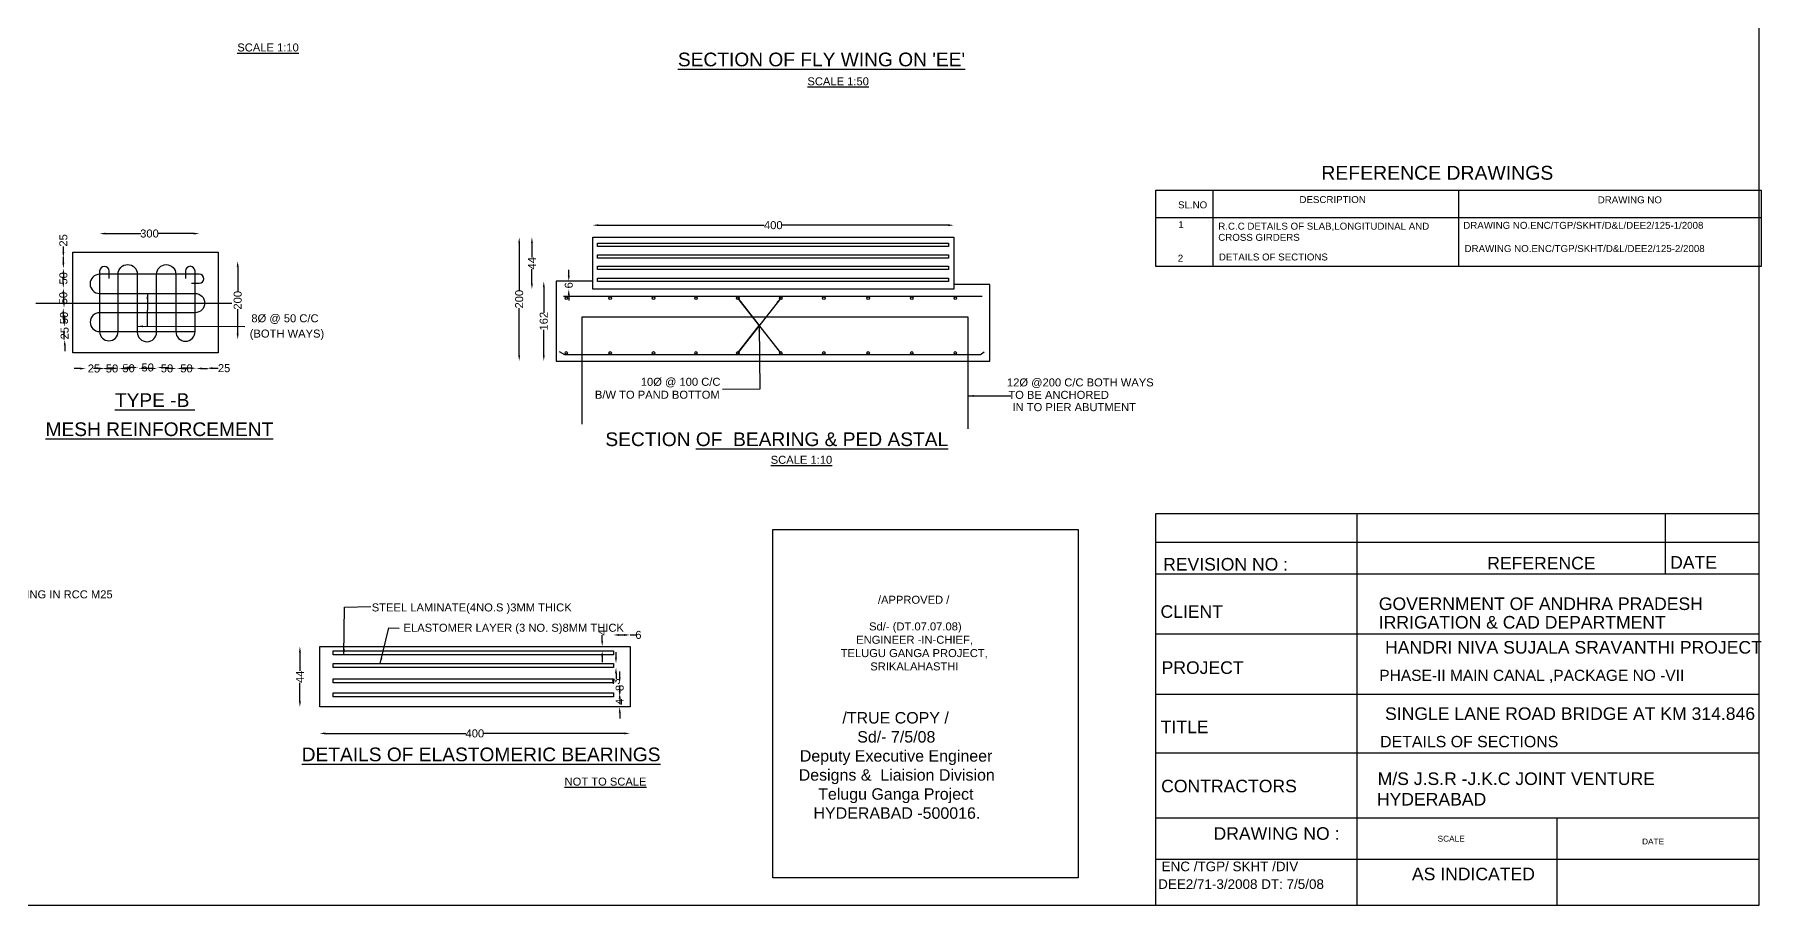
# Model space of a CAD drawing. Header units: millimetres. Extents: x -53247737 to -53220904, y 22139630 to 22157452.
# Drawn here: x -53236037 to -53220927, y 22139630 to 22147250 of the extents above; entities that cross this region are included whole.
import ezdxf

# ---------------------------------------------------------------- set-up
doc = ezdxf.new("R2010")
doc.units = ezdxf.units.MM
doc.header["$MEASUREMENT"] = 0
doc.layers.add('DIMENSION', color=7, linetype='Continuous')
doc.styles.get("Standard").update_dxf_attribs({"font": 'arial.ttf', "height": 70})
doc.dimstyles.get("Standard").update_dxf_attribs({"dimtxt": 50, "dimasz": 50, "dimexe": 0.18, "dimexo": 0.0625, "dimgap": 0.09, "dimtad": 0, "dimdec": 0, "dimzin": 0, "dimdsep": 46, "dimtxsty": 'Standard', "dimcen": 0.09, "dimse1": 1, "dimse2": 1, "dimadec": 0, "dimazin": 0, "dimtfac": 1, "dimtdec": 0, "dimtofl": 0, "dimtmove": 0, "dimatfit": 3, "dimfxl": 1, "dimtolj": 1, "dimtzin": 0, "dimarcsym": 0})

# ---------------------------------------------------------------- blocks, each defined once
blk = doc.blocks.new('*D142')
at = {"layer": 'Defpoints', "color": 0, "transparency": 16777216}
for p in [(-53234595, 22145509), (-53235467, 22145153), (-53234595, 22145153)]:
    blk.add_point(p, dxfattribs=at)
at = {"layer": 'DIMENSION', "color": 0, "lineweight": -2, "transparency": 16777216}
for p, q in [((-53235417, 22145509), (-53235108, 22145509)), ((-53234645, 22145509), (-53234954, 22145509))]:
    blk.add_line(p, q, dxfattribs=at)
at = {"layer": 'DIMENSION', "color": 0, "transparency": 16777216}
for points in [[(-53235417, 22145517), (-53235417, 22145500), (-53235467, 22145509)], [(-53234645, 22145517), (-53234645, 22145500), (-53234595, 22145509)]]:
    blk.add_solid(points, dxfattribs=at)
at = {"layer": 'DIMENSION', "color": 0, "transparency": 16777216, "insert": (-53235031, 22145509), "char_height": 70, "attachment_point": 5}
blk.add_mtext('\\A1;300', dxfattribs=at)
blk = doc.blocks.new('*D143')
at = {"layer": 'Defpoints', "color": 0, "transparency": 16777216}
for p in [(-53234254, 22145268), (-53234259, 22144583), (-53234248, 22144583)]:
    blk.add_point(p, dxfattribs=at)
at = {"layer": 'DIMENSION', "color": 0, "lineweight": -2, "transparency": 16777216}
for p, q in [((-53234259, 22145218), (-53234259, 22145003)), ((-53234259, 22144633), (-53234259, 22144847))]:
    blk.add_line(p, q, dxfattribs=at)
at = {"layer": 'DIMENSION', "color": 0, "transparency": 16777216}
for points in [[(-53234268, 22145218), (-53234251, 22145218), (-53234259, 22145268)], [(-53234268, 22144633), (-53234251, 22144633), (-53234259, 22144583)]]:
    blk.add_solid(points, dxfattribs=at)
at = {"layer": 'DIMENSION', "color": 0, "transparency": 16777216, "insert": (-53234259, 22144925), "char_height": 70, "attachment_point": 5, "rotation": 90}
blk.add_mtext('\\A1;200', dxfattribs=at)
blk = doc.blocks.new('*D144')
at = {"layer": 'Defpoints', "color": 0, "transparency": 16777216}
for p in [(-53234622, 22144329), (-53234529, 22144331), (-53234529, 22144328)]:
    blk.add_point(p, dxfattribs=at)
at = {"layer": 'DIMENSION', "color": 0, "lineweight": -2, "transparency": 16777216}
for p, q in [((-53234672, 22144331), (-53234722, 22144331)), ((-53234479, 22144331), (-53234429, 22144331))]:
    blk.add_line(p, q, dxfattribs=at)
at = {"layer": 'DIMENSION', "color": 0, "transparency": 16777216}
for points in [[(-53234672, 22144339), (-53234672, 22144322), (-53234622, 22144331)], [(-53234479, 22144339), (-53234479, 22144322), (-53234529, 22144331)]]:
    blk.add_solid(points, dxfattribs=at)
at = {"layer": 'DIMENSION', "color": 0, "transparency": 16777216, "insert": (-53234378, 22144331), "char_height": 70, "attachment_point": 5}
blk.add_mtext('\\A1;25', dxfattribs=at)
blk = doc.blocks.new('*D145')
at = {"layer": 'Defpoints', "color": 0, "transparency": 16777216}
for p in [(-53234793, 22144329), (-53234793, 22144328), (-53234622, 22144331)]:
    blk.add_point(p, dxfattribs=at)
at = {"layer": 'DIMENSION', "color": 0, "lineweight": -2, "transparency": 16777216}
for p, q in [((-53234843, 22144329), (-53234893, 22144329)), ((-53234572, 22144329), (-53234522, 22144329))]:
    blk.add_line(p, q, dxfattribs=at)
at = {"layer": 'DIMENSION', "color": 0, "transparency": 16777216}
for points in [[(-53234843, 22144337), (-53234843, 22144320), (-53234793, 22144329)], [(-53234572, 22144337), (-53234572, 22144320), (-53234622, 22144329)]]:
    blk.add_solid(points, dxfattribs=at)
at = {"layer": 'DIMENSION', "color": 0, "transparency": 16777216, "insert": (-53234707, 22144329), "char_height": 70, "attachment_point": 5}
blk.add_mtext('\\A1;50', dxfattribs=at)
blk = doc.blocks.new('*D146')
at = {"layer": 'Defpoints', "color": 0, "transparency": 16777216}
for p in [(-53234963, 22144329), (-53234963, 22144328), (-53234793, 22144328)]:
    blk.add_point(p, dxfattribs=at)
at = {"layer": 'DIMENSION', "color": 0, "lineweight": -2, "transparency": 16777216}
for p, q in [((-53235013, 22144329), (-53235063, 22144329)), ((-53234743, 22144329), (-53234693, 22144329))]:
    blk.add_line(p, q, dxfattribs=at)
at = {"layer": 'DIMENSION', "color": 0, "transparency": 16777216}
for points in [[(-53235013, 22144337), (-53235013, 22144320), (-53234963, 22144329)], [(-53234743, 22144337), (-53234743, 22144320), (-53234793, 22144329)]]:
    blk.add_solid(points, dxfattribs=at)
at = {"layer": 'DIMENSION', "color": 0, "transparency": 16777216, "insert": (-53234878, 22144329), "char_height": 70, "attachment_point": 5}
blk.add_mtext('\\A1;50', dxfattribs=at)
blk = doc.blocks.new('*D147')
at = {"layer": 'Defpoints', "color": 0, "transparency": 16777216}
for p in [(-53235130, 22144337), (-53235130, 22144328), (-53234963, 22144328)]:
    blk.add_point(p, dxfattribs=at)
at = {"layer": 'DIMENSION', "color": 0, "lineweight": -2, "transparency": 16777216}
for p, q in [((-53235180, 22144337), (-53235230, 22144337)), ((-53234913, 22144337), (-53234863, 22144337))]:
    blk.add_line(p, q, dxfattribs=at)
at = {"layer": 'DIMENSION', "color": 0, "transparency": 16777216}
for points in [[(-53235180, 22144345), (-53235180, 22144329), (-53235130, 22144337)], [(-53234913, 22144345), (-53234913, 22144329), (-53234963, 22144337)]]:
    blk.add_solid(points, dxfattribs=at)
at = {"layer": 'DIMENSION', "color": 0, "transparency": 16777216, "insert": (-53235047, 22144337), "char_height": 70, "attachment_point": 5}
blk.add_mtext('\\A1;50', dxfattribs=at)
blk = doc.blocks.new('*D148')
at = {"layer": 'Defpoints', "color": 0, "transparency": 16777216}
for p in [(-53235298, 22144337), (-53235130, 22144337), (-53235298, 22144330)]:
    blk.add_point(p, dxfattribs=at)
at = {"layer": 'DIMENSION', "color": 0, "lineweight": -2, "transparency": 16777216}
for p, q in [((-53235348, 22144330), (-53235398, 22144330)), ((-53235080, 22144330), (-53235030, 22144330))]:
    blk.add_line(p, q, dxfattribs=at)
at = {"layer": 'DIMENSION', "color": 0, "transparency": 16777216}
for points in [[(-53235348, 22144338), (-53235348, 22144322), (-53235298, 22144330)], [(-53235080, 22144338), (-53235080, 22144322), (-53235130, 22144330)]]:
    blk.add_solid(points, dxfattribs=at)
at = {"layer": 'DIMENSION', "color": 0, "transparency": 16777216, "insert": (-53235214, 22144330), "char_height": 70, "attachment_point": 5}
blk.add_mtext('\\A1;50', dxfattribs=at)
blk = doc.blocks.new('*D149')
at = {"layer": 'Defpoints', "color": 0, "transparency": 16777216}
for p in [(-53235420, 22144330), (-53235420, 22144328), (-53235298, 22144330)]:
    blk.add_point(p, dxfattribs=at)
at = {"layer": 'DIMENSION', "color": 0, "lineweight": -2, "transparency": 16777216}
for p, q in [((-53235470, 22144328), (-53235520, 22144328)), ((-53235248, 22144328), (-53235198, 22144328))]:
    blk.add_line(p, q, dxfattribs=at)
at = {"layer": 'DIMENSION', "color": 0, "transparency": 16777216}
for points in [[(-53235470, 22144336), (-53235470, 22144319), (-53235420, 22144328)], [(-53235248, 22144336), (-53235248, 22144319), (-53235298, 22144328)]]:
    blk.add_solid(points, dxfattribs=at)
at = {"layer": 'DIMENSION', "color": 0, "transparency": 16777216, "insert": (-53235359, 22144328), "char_height": 70, "attachment_point": 5}
blk.add_mtext('\\A1;50', dxfattribs=at)
blk = doc.blocks.new('*D150')
at = {"layer": 'Defpoints', "color": 0, "transparency": 16777216}
for p in [(-53235589, 22144328), (-53235589, 22144328), (-53235445, 22144328)]:
    blk.add_point(p, dxfattribs=at)
at = {"layer": 'DIMENSION', "color": 0, "lineweight": -2, "transparency": 16777216}
for p, q in [((-53235639, 22144328), (-53235689, 22144328)), ((-53235395, 22144328), (-53235345, 22144328))]:
    blk.add_line(p, q, dxfattribs=at)
at = {"layer": 'DIMENSION', "color": 0, "transparency": 16777216}
for points in [[(-53235639, 22144336), (-53235639, 22144319), (-53235589, 22144328)], [(-53235395, 22144336), (-53235395, 22144319), (-53235445, 22144328)]]:
    blk.add_solid(points, dxfattribs=at)
at = {"layer": 'DIMENSION', "color": 0, "transparency": 16777216, "insert": (-53235517, 22144328), "char_height": 70, "attachment_point": 5}
blk.add_mtext('\\A1;25', dxfattribs=at)
blk = doc.blocks.new('*D151')
at = {"layer": 'Defpoints', "color": 0, "transparency": 16777216}
for p in [(-53235778, 22144693), (-53235773, 22144580), (-53235771, 22144580)]:
    blk.add_point(p, dxfattribs=at)
at = {"layer": 'DIMENSION', "color": 0, "lineweight": -2, "transparency": 16777216}
for p, q in [((-53235773, 22144743), (-53235773, 22144793)), ((-53235773, 22144530), (-53235773, 22144480))]:
    blk.add_line(p, q, dxfattribs=at)
at = {"layer": 'DIMENSION', "color": 0, "transparency": 16777216}
for points in [[(-53235781, 22144743), (-53235764, 22144743), (-53235773, 22144693)], [(-53235781, 22144530), (-53235764, 22144530), (-53235773, 22144580)]]:
    blk.add_solid(points, dxfattribs=at)
at = {"layer": 'DIMENSION', "color": 0, "transparency": 16777216, "insert": (-53235773, 22144637), "char_height": 70, "attachment_point": 5, "rotation": 90}
blk.add_mtext('\\A1;25', dxfattribs=at)
blk = doc.blocks.new('*D152')
at = {"layer": 'Defpoints', "color": 0, "transparency": 16777216}
for p in [(-53235779, 22144857), (-53235774, 22144857), (-53235771, 22144683)]:
    blk.add_point(p, dxfattribs=at)
at = {"layer": 'DIMENSION', "color": 0, "lineweight": -2, "transparency": 16777216}
for p, q in [((-53235779, 22144907), (-53235779, 22144957)), ((-53235779, 22144633), (-53235779, 22144583))]:
    blk.add_line(p, q, dxfattribs=at)
at = {"layer": 'DIMENSION', "color": 0, "transparency": 16777216}
for points in [[(-53235787, 22144907), (-53235771, 22144907), (-53235779, 22144857)], [(-53235787, 22144633), (-53235771, 22144633), (-53235779, 22144683)]]:
    blk.add_solid(points, dxfattribs=at)
at = {"layer": 'DIMENSION', "color": 0, "transparency": 16777216, "insert": (-53235779, 22144770), "char_height": 70, "attachment_point": 5, "rotation": 90}
blk.add_mtext('\\A1;50', dxfattribs=at)
blk = doc.blocks.new('*D153')
at = {"layer": 'Defpoints', "color": 0, "transparency": 16777216}
for p in [(-53235785, 22145031), (-53235778, 22145031), (-53235779, 22144857)]:
    blk.add_point(p, dxfattribs=at)
at = {"layer": 'DIMENSION', "color": 0, "lineweight": -2, "transparency": 16777216}
for p, q in [((-53235785, 22145081), (-53235785, 22145131)), ((-53235785, 22144807), (-53235785, 22144757))]:
    blk.add_line(p, q, dxfattribs=at)
at = {"layer": 'DIMENSION', "color": 0, "transparency": 16777216}
for points in [[(-53235794, 22145081), (-53235777, 22145081), (-53235785, 22145031)], [(-53235794, 22144807), (-53235777, 22144807), (-53235785, 22144857)]]:
    blk.add_solid(points, dxfattribs=at)
at = {"layer": 'DIMENSION', "color": 0, "transparency": 16777216, "insert": (-53235785, 22144944), "char_height": 70, "attachment_point": 5, "rotation": 90}
blk.add_mtext('\\A1;50', dxfattribs=at)
blk = doc.blocks.new('*D154')
at = {"layer": 'Defpoints', "color": 0, "transparency": 16777216}
for p in [(-53235784, 22145204), (-53235783, 22145204), (-53235785, 22145031)]:
    blk.add_point(p, dxfattribs=at)
at = {"layer": 'DIMENSION', "color": 0, "lineweight": -2, "transparency": 16777216}
for p, q in [((-53235784, 22145254), (-53235784, 22145304)), ((-53235784, 22144981), (-53235784, 22144931))]:
    blk.add_line(p, q, dxfattribs=at)
at = {"layer": 'DIMENSION', "color": 0, "transparency": 16777216}
for points in [[(-53235793, 22145254), (-53235776, 22145254), (-53235784, 22145204)], [(-53235793, 22144981), (-53235776, 22144981), (-53235784, 22145031)]]:
    blk.add_solid(points, dxfattribs=at)
at = {"layer": 'DIMENSION', "color": 0, "transparency": 16777216, "insert": (-53235784, 22145117), "char_height": 70, "attachment_point": 5, "rotation": 90}
blk.add_mtext('\\A1;50', dxfattribs=at)
blk = doc.blocks.new('*D155')
at = {"layer": 'Defpoints', "color": 0, "transparency": 16777216}
for p in [(-53235784, 22145297), (-53235784, 22145297), (-53235784, 22145204)]:
    blk.add_point(p, dxfattribs=at)
at = {"layer": 'DIMENSION', "color": 0, "lineweight": -2, "transparency": 16777216}
for p, q in [((-53235784, 22145347), (-53235784, 22145397)), ((-53235784, 22145154), (-53235784, 22145104))]:
    blk.add_line(p, q, dxfattribs=at)
at = {"layer": 'DIMENSION', "color": 0, "transparency": 16777216}
for points in [[(-53235793, 22145347), (-53235776, 22145347), (-53235784, 22145297)], [(-53235793, 22145154), (-53235776, 22145154), (-53235784, 22145204)]]:
    blk.add_solid(points, dxfattribs=at)
at = {"layer": 'DIMENSION', "color": 0, "transparency": 16777216, "insert": (-53235784, 22145449), "char_height": 70, "attachment_point": 5, "rotation": 90}
blk.add_mtext('\\A1;25', dxfattribs=at)
blk = doc.blocks.new('*D156')
at = {"layer": 'Defpoints', "color": 0, "transparency": 16777216}
for p in [(-53231362, 22145091), (-53231153, 22145091), (-53231153, 22145022)]:
    blk.add_point(p, dxfattribs=at)
at = {"layer": 'DIMENSION', "color": 0, "lineweight": -2, "transparency": 16777216}
for p, q in [((-53231362, 22145141), (-53231362, 22145191)), ((-53231362, 22144972), (-53231362, 22144922))]:
    blk.add_line(p, q, dxfattribs=at)
at = {"layer": 'DIMENSION', "color": 0, "transparency": 16777216}
for points in [[(-53231371, 22145141), (-53231354, 22145141), (-53231362, 22145091)], [(-53231371, 22144972), (-53231354, 22144972), (-53231362, 22145022)]]:
    blk.add_solid(points, dxfattribs=at)
at = {"layer": 'DIMENSION', "color": 0, "transparency": 16777216, "insert": (-53231362, 22145056), "char_height": 70, "attachment_point": 5, "rotation": 90}
blk.add_mtext('\\A1;6', dxfattribs=at)
blk = doc.blocks.new('*D157')
at = {"layer": 'Defpoints', "color": 0, "transparency": 16777216}
for p in [(-53231472, 22145091), (-53231581, 22144393), (-53231472, 22144393)]:
    blk.add_point(p, dxfattribs=at)
at = {"layer": 'DIMENSION', "color": 0, "lineweight": -2, "transparency": 16777216}
for p, q in [((-53231581, 22145041), (-53231581, 22144816)), ((-53231581, 22144443), (-53231581, 22144668))]:
    blk.add_line(p, q, dxfattribs=at)
at = {"layer": 'DIMENSION', "color": 0, "transparency": 16777216}
for points in [[(-53231589, 22145041), (-53231573, 22145041), (-53231581, 22145091)], [(-53231589, 22144443), (-53231573, 22144443), (-53231581, 22144393)]]:
    blk.add_solid(points, dxfattribs=at)
at = {"layer": 'DIMENSION', "color": 0, "transparency": 16777216, "insert": (-53231581, 22144742), "char_height": 70, "attachment_point": 5, "rotation": 90}
blk.add_mtext('\\A1;162', dxfattribs=at)
blk = doc.blocks.new('*D158')
at = {"layer": 'Defpoints', "color": 0, "transparency": 16777216}
for p in [(-53231685, 22145476), (-53231153, 22145476), (-53231153, 22145022)]:
    blk.add_point(p, dxfattribs=at)
at = {"layer": 'DIMENSION', "color": 0, "lineweight": -2, "transparency": 16777216}
for p, q in [((-53231685, 22145426), (-53231685, 22145300)), ((-53231685, 22145072), (-53231685, 22145197))]:
    blk.add_line(p, q, dxfattribs=at)
at = {"layer": 'DIMENSION', "color": 0, "transparency": 16777216}
for points in [[(-53231693, 22145426), (-53231676, 22145426), (-53231685, 22145476)], [(-53231693, 22145072), (-53231676, 22145072), (-53231685, 22145022)]]:
    blk.add_solid(points, dxfattribs=at)
at = {"layer": 'DIMENSION', "color": 0, "transparency": 16777216, "insert": (-53231685, 22145249), "char_height": 70, "attachment_point": 5, "rotation": 90}
blk.add_mtext('\\A1;44', dxfattribs=at)
blk = doc.blocks.new('*D159')
at = {"layer": 'Defpoints', "color": 0, "transparency": 16777216}
for p in [(-53231153, 22145476), (-53231796, 22144393), (-53231153, 22144393)]:
    blk.add_point(p, dxfattribs=at)
at = {"layer": 'DIMENSION', "color": 0, "lineweight": -2, "transparency": 16777216}
for p, q in [((-53231796, 22145426), (-53231796, 22145012)), ((-53231796, 22144443), (-53231796, 22144857))]:
    blk.add_line(p, q, dxfattribs=at)
at = {"layer": 'DIMENSION', "color": 0, "transparency": 16777216}
for points in [[(-53231804, 22145426), (-53231788, 22145426), (-53231796, 22145476)], [(-53231804, 22144443), (-53231788, 22144443), (-53231796, 22144393)]]:
    blk.add_solid(points, dxfattribs=at)
at = {"layer": 'DIMENSION', "color": 0, "transparency": 16777216, "insert": (-53231796, 22144935), "char_height": 70, "attachment_point": 5, "rotation": 90}
blk.add_mtext('\\A1;200', dxfattribs=at)
blk = doc.blocks.new('*D160')
at = {"layer": 'Defpoints', "color": 0, "transparency": 16777216}
for p in [(-53227994, 22145582), (-53231153, 22145476), (-53227994, 22145476)]:
    blk.add_point(p, dxfattribs=at)
at = {"layer": 'DIMENSION', "color": 0, "lineweight": -2, "transparency": 16777216}
for p, q in [((-53231103, 22145582), (-53229652, 22145582)), ((-53228044, 22145582), (-53229495, 22145582))]:
    blk.add_line(p, q, dxfattribs=at)
at = {"layer": 'DIMENSION', "color": 0, "transparency": 16777216}
for points in [[(-53231103, 22145591), (-53231103, 22145574), (-53231153, 22145582)], [(-53228044, 22145591), (-53228044, 22145574), (-53227994, 22145582)]]:
    blk.add_solid(points, dxfattribs=at)
at = {"layer": 'DIMENSION', "color": 0, "transparency": 16777216, "insert": (-53229573, 22145582), "char_height": 70, "attachment_point": 5}
blk.add_mtext('\\A1;400', dxfattribs=at)
blk = doc.blocks.new('*D161')
at = {"layer": 'Defpoints', "color": 0, "transparency": 16777216}
for p in [(-53233542, 22141895), (-53233715, 22141367), (-53233542, 22141367)]:
    blk.add_point(p, dxfattribs=at)
at = {"layer": 'DIMENSION', "color": 0, "lineweight": -2, "transparency": 16777216}
for p, q in [((-53233715, 22141845), (-53233715, 22141682)), ((-53233715, 22141417), (-53233715, 22141579))]:
    blk.add_line(p, q, dxfattribs=at)
at = {"layer": 'DIMENSION', "color": 0, "transparency": 16777216}
for points in [[(-53233723, 22141845), (-53233706, 22141845), (-53233715, 22141895)], [(-53233723, 22141417), (-53233706, 22141417), (-53233715, 22141367)]]:
    blk.add_solid(points, dxfattribs=at)
at = {"layer": 'DIMENSION', "color": 0, "transparency": 16777216, "insert": (-53233715, 22141631), "char_height": 70, "attachment_point": 5, "rotation": 90}
blk.add_mtext('\\A1;44', dxfattribs=at)
blk = doc.blocks.new('*D162')
at = {"layer": 'Defpoints', "color": 0, "transparency": 16777216}
for p in [(-53230826, 22141997), (-53230972, 22141858), (-53230826, 22141858)]:
    blk.add_point(p, dxfattribs=at)
at = {"layer": 'DIMENSION', "color": 0, "lineweight": -2, "transparency": 16777216}
for p, q in [((-53230922, 22141997), (-53230876, 22141997)), ((-53230826, 22141997), (-53230776, 22141997))]:
    blk.add_line(p, q, dxfattribs=at)
at = {"layer": 'DIMENSION', "color": 0, "transparency": 16777216}
for points in [[(-53230922, 22142005), (-53230922, 22141988), (-53230972, 22141997)], [(-53230876, 22142005), (-53230876, 22141988), (-53230826, 22141997)]]:
    blk.add_solid(points, dxfattribs=at)
at = {"layer": 'DIMENSION', "color": 0, "transparency": 16777216, "insert": (-53230753, 22141997), "char_height": 70, "attachment_point": 5}
blk.add_mtext('\\A1;6', dxfattribs=at)
blk = doc.blocks.new('*D163')
at = {"layer": 'Defpoints', "color": 0, "transparency": 16777216}
for p in [(-53231070, 22141895), (-53231070, 22141895), (-53231070, 22141858)]:
    blk.add_point(p, dxfattribs=at)
at = {"layer": 'DIMENSION', "color": 0, "lineweight": -2, "transparency": 16777216}
for p, q in [((-53231070, 22141945), (-53231070, 22141995)), ((-53231070, 22141808), (-53231070, 22141758))]:
    blk.add_line(p, q, dxfattribs=at)
at = {"layer": 'DIMENSION', "color": 0, "transparency": 16777216}
for points in [[(-53231078, 22141945), (-53231062, 22141945), (-53231070, 22141895)], [(-53231078, 22141808), (-53231062, 22141808), (-53231070, 22141858)]]:
    blk.add_solid(points, dxfattribs=at)
at = {"layer": 'DIMENSION', "color": 0, "transparency": 16777216, "insert": (-53231070, 22142019), "char_height": 70, "attachment_point": 5, "rotation": 90}
blk.add_mtext('\\A1;4', dxfattribs=at)
blk = doc.blocks.new('*D164')
at = {"layer": 'Defpoints', "color": 0, "transparency": 16777216}
for p in [(-53230972, 22141747), (-53230972, 22141712), (-53230949, 22141712)]:
    blk.add_point(p, dxfattribs=at)
at = {"layer": 'DIMENSION', "color": 0, "lineweight": -2, "transparency": 16777216}
for p, q in [((-53230949, 22141797), (-53230949, 22141847)), ((-53230949, 22141662), (-53230949, 22141612))]:
    blk.add_line(p, q, dxfattribs=at)
at = {"layer": 'DIMENSION', "color": 0, "transparency": 16777216}
for points in [[(-53230958, 22141797), (-53230941, 22141797), (-53230949, 22141747)], [(-53230958, 22141662), (-53230941, 22141662), (-53230949, 22141712)]]:
    blk.add_solid(points, dxfattribs=at)
at = {"layer": 'DIMENSION', "color": 0, "transparency": 16777216, "insert": (-53230949, 22141589), "char_height": 70, "attachment_point": 5, "rotation": 90}
blk.add_mtext('\\A1;3', dxfattribs=at)
blk = doc.blocks.new('*D165')
at = {"layer": 'Defpoints', "color": 0, "transparency": 16777216}
for p in [(-53230972, 22141577), (-53230972, 22141490), (-53230917, 22141577)]:
    blk.add_point(p, dxfattribs=at)
at = {"layer": 'DIMENSION', "color": 0, "lineweight": -2, "transparency": 16777216}
for p, q in [((-53230917, 22141627), (-53230917, 22141677)), ((-53230917, 22141440), (-53230917, 22141390))]:
    blk.add_line(p, q, dxfattribs=at)
at = {"layer": 'DIMENSION', "color": 0, "transparency": 16777216}
for points in [[(-53230925, 22141627), (-53230908, 22141627), (-53230917, 22141577)], [(-53230925, 22141440), (-53230908, 22141440), (-53230917, 22141490)]]:
    blk.add_solid(points, dxfattribs=at)
at = {"layer": 'DIMENSION', "color": 0, "transparency": 16777216, "insert": (-53230917, 22141533), "char_height": 70, "attachment_point": 5, "rotation": 90}
blk.add_mtext('\\A1;8', dxfattribs=at)
blk = doc.blocks.new('*D166')
at = {"layer": 'Defpoints', "color": 0, "transparency": 16777216}
for p in [(-53230972, 22141455), (-53230972, 22141367), (-53230917, 22141367)]:
    blk.add_point(p, dxfattribs=at)
at = {"layer": 'DIMENSION', "color": 0, "lineweight": -2, "transparency": 16777216}
for p, q in [((-53230917, 22141505), (-53230917, 22141555)), ((-53230917, 22141317), (-53230917, 22141267))]:
    blk.add_line(p, q, dxfattribs=at)
at = {"layer": 'DIMENSION', "color": 0, "transparency": 16777216}
for points in [[(-53230925, 22141505), (-53230908, 22141505), (-53230917, 22141455)], [(-53230925, 22141317), (-53230908, 22141317), (-53230917, 22141367)]]:
    blk.add_solid(points, dxfattribs=at)
at = {"layer": 'DIMENSION', "color": 0, "transparency": 16777216, "insert": (-53230917, 22141411), "char_height": 70, "attachment_point": 5, "rotation": 90}
blk.add_mtext('\\A1;4', dxfattribs=at)
blk = doc.blocks.new('*D167')
at = {"layer": 'Defpoints', "color": 0, "transparency": 16777216}
for p in [(-53233542, 22141367), (-53230826, 22141367), (-53233542, 22141135)]:
    blk.add_point(p, dxfattribs=at)
at = {"layer": 'DIMENSION', "color": 0, "lineweight": -2, "transparency": 16777216}
for p, q in [((-53233492, 22141135), (-53232262, 22141135)), ((-53230876, 22141135), (-53232105, 22141135))]:
    blk.add_line(p, q, dxfattribs=at)
at = {"layer": 'DIMENSION', "color": 0, "transparency": 16777216}
for points in [[(-53233492, 22141144), (-53233492, 22141127), (-53233542, 22141135)], [(-53230876, 22141144), (-53230876, 22141127), (-53230826, 22141135)]]:
    blk.add_solid(points, dxfattribs=at)
at = {"layer": 'DIMENSION', "color": 0, "transparency": 16777216, "insert": (-53232184, 22141135), "char_height": 70, "attachment_point": 5}
blk.add_mtext('\\A1;400', dxfattribs=at)

msp = doc.modelspace()

# ---------------------------------------------------------------- linework, layer by layer
at = {"layer": 'DIMENSION', "color": 0}
for points in [[(-53220948.9, 22139629.9), (-53247736.9, 22139629.9), (-53247736.9, 22157452), (-53220948.9, 22157452)], [(-53226226.9, 22145889.7), (-53220929.5, 22145889.7), (-53220929.5, 22145220.9), (-53226226.9, 22145220.9)], [(-53231152.8, 22145476.2), (-53227994.2, 22145476.2), (-53227994.2, 22145021.7), (-53231152.8, 22145021.7)], [(-53231110.1, 22145424.8), (-53228039.3, 22145424.8), (-53228039.3, 22145395), (-53231110.1, 22145395)], [(-53235702.8, 22145347.4), (-53234430.6, 22145347.4), (-53234430.6, 22144465.5), (-53235702.8, 22144465.5)], [(-53231110.1, 22145322.7), (-53228039.3, 22145322.7), (-53228039.3, 22145292.9), (-53231110.1, 22145292.9)], [(-53231110.1, 22145223.6), (-53228039.3, 22145223.6), (-53228039.3, 22145193.9), (-53231110.1, 22145193.9)], [(-53231110.1, 22145118.1), (-53228039.3, 22145118.1), (-53228039.3, 22145088.4), (-53231110.1, 22145088.4)], [(-53220948.9, 22139629.9), (-53226224.8, 22139629.9), (-53226224.8, 22143059.5), (-53220948.9, 22143059.5)], [(-53226904.8, 22139871.5), (-53229577.9, 22139871.5), (-53229577.9, 22142919.2), (-53226904.8, 22142919.2)], [(-53233541.7, 22141894.9), (-53230825.7, 22141894.9), (-53230825.7, 22141366.9), (-53233541.7, 22141366.9)], [(-53233422.9, 22141857.8), (-53230971.5, 22141857.8), (-53230971.5, 22141822.4), (-53233422.9, 22141822.4)], [(-53233422.9, 22141747.1), (-53230971.5, 22141747.1), (-53230971.5, 22141711.7), (-53233422.9, 22141711.7)], [(-53233422.9, 22141612.3), (-53230971.5, 22141612.3), (-53230971.5, 22141576.9), (-53233422.9, 22141576.9)], [(-53233422.9, 22141490), (-53230971.5, 22141490), (-53230971.5, 22141454.6), (-53233422.9, 22141454.6)]]:
    msp.add_lwpolyline(points, close=True, dxfattribs=at)
for points in [[(-53225726.1, 22145889.7), (-53225726.1, 22145220.9)], [(-53223578.2, 22145889.7), (-53223578.2, 22145220.9)], [(-53226226.9, 22145649.1), (-53220929.5, 22145649.1)], [(-53231152.8, 22145091.1), (-53231472.3, 22145091.1), (-53231472.3, 22144393), (-53227679.2, 22144393), (-53227679.2, 22145063), (-53227994.2, 22145063)], [(-53227746.1, 22144959.6), (-53231407.5, 22144959.6)], [(-53236024.9, 22144900.7), (-53234311.6, 22144900.7)], [(-53231246.1, 22143842.3), (-53231246.1, 22144779.8), (-53227871.1, 22144779.8), (-53227871.1, 22143800.9)], [(-53231445.7, 22144477.4), (-53231398.4, 22144450), (-53227761, 22144450), (-53227728.9, 22144473.2)], [(-53224467.4, 22143059.5), (-53224467.4, 22139629.9)], [(-53221769.4, 22143059.5), (-53221769.4, 22142533)], [(-53226224.8, 22142808.6), (-53220948.9, 22142808.6)], [(-53226224.8, 22142533), (-53220948.9, 22142533)], [(-53226224.8, 22142006), (-53220948.9, 22142006)], [(-53226224.8, 22141479), (-53220948.9, 22141479)], [(-53226224.8, 22140964.4), (-53220948.9, 22140964.4)], [(-53226224.8, 22140395.5), (-53220948.9, 22140395.5)], [(-53222716.4, 22140395.5), (-53222716.4, 22139629.9)], [(-53226224.8, 22140036), (-53220948.9, 22140036)]]:
    msp.add_lwpolyline(points, dxfattribs=at)
for points in [[(-53234664.4, 22145074.1), (-53234595, 22145074.1, 1), (-53234595, 22145152.7), (-53235466.9, 22145152.7, 1), (-53235466.9, 22144985.2), (-53234632.4, 22144985.2, -1), (-53234632.4, 22144816.8), (-53235466.9, 22144816.8, 1), (-53235466.9, 22144651.3), (-53234632.4, 22144651)], [(-53235383.7, 22145115.7), (-53235383.7, 22145180.2, 1), (-53235466.9, 22145180.2), (-53235466.9, 22144651.3, 1), (-53235305.8, 22144651.3), (-53235305.8, 22145153.7, -1), (-53235137.3, 22145153.7), (-53235137.3, 22144647, 1), (-53234968.5, 22144647), (-53234968.5, 22145153, -1), (-53234800.3, 22145153), (-53234800.3, 22144651, 1), (-53234632.4, 22144651), (-53234632.4, 22145180.6, 1), (-53234716.3, 22145180.6), (-53234716.3, 22145115.2)]]:
    msp.add_lwpolyline(points, format="xyb", dxfattribs=at)
for centre in [(-53231383.9, 22144944.2), (-53230999.8, 22144944.2), (-53230621.6, 22144944.2), (-53230249.3, 22144944.2), (-53229883.5, 22144944.2), (-53229507.7, 22144944.2), (-53229131.3, 22144944.2), (-53228742.3, 22144944.2), (-53228361.6, 22144944.2), (-53227980.5, 22144944.2), (-53231383.9, 22144464.5), (-53230999.8, 22144464.5), (-53230621.6, 22144464.5), (-53230249.3, 22144464.5), (-53229883.5, 22144464.5), (-53229507.7, 22144464.5), (-53229131.3, 22144464.5), (-53228742.3, 22144464.5), (-53228361.6, 22144464.5), (-53227980.5, 22144464.5)]:
    msp.add_circle(centre, 11.2, dxfattribs=at)

# ---------------------------------------------------------------- texts
for s, height, p in [('%%USCALE 1:10', 70, (-53234262.7, 22147102.4)), ("%%USECTION OF FLY WING ON 'EE'", 120, (-53230407.7, 22146972.3)), ('%%USCALE 1:50', 70, (-53229274.5, 22146805.9)), ('REFERENCE DRAWINGS ', 121.638, (-53224778.1, 22145979.9)), ('SL.NO', 60.82, (-53226031.5, 22145729.8)), ('DESCRIPTION ', 60.819, (-53224969.2, 22145776)), ('DRAWING NO', 60.82, (-53222359.6, 22145773.7)), ('1', 60.8, (-53226028.7, 22145556.3)), ('R.C.C DETAILS OF SLAB,LONGITUDINAL AND ', 60.819, (-53225679.5, 22145543.1)), ('DRAWING NO.ENC/TGP/SKHT/D&L/DEE2/125-1/2008', 60.819, (-53223536, 22145550.4)), ('CROSS GIRDERS ', 60.819, (-53225679.5, 22145445.4)), ('DRAWING NO.ENC/TGP/SKHT/D&L/DEE2/125-2/2008', 60.819, (-53223524.8, 22145347.5)), ('2', 60.8, (-53226034, 22145262.9)), ('DETAILS OF SECTIONS ', 60.819, (-53225674.2, 22145273.5)), ('8Ø @ 50 C/C ', 70, (-53234139.6, 22144732.6)), ('(BOTH WAYS)', 70, (-53234153.9, 22144598.9)), ('10Ø @ 100 C/C', 70, (-53230732.2, 22144176.8)), ('12Ø @200 C/C BOTH WAYS ', 70, (-53227528.5, 22144171.6)), ('%%UTYPE -B ', 120, (-53235333.4, 22143991.5)), ('B/W TO PAND BOTTOM', 70, (-53231133.7, 22144064)), ('TO BE ANCHORED ', 70, (-53227516.4, 22144062.6)), ('IN TO PIER ABUTMENT', 70, (-53227480.1, 22143955.1)), ('%%UMESH REINFORCEMENT', 120, (-53235940.4, 22143737.1)), ('SECTION %%UOF  BEARING & PED ASTAL', 120, (-53231042, 22143649.3)), ('%%USCALE 1:10', 70, (-53229595.6, 22143494.3)), ('REVISION NO :', 110.042, (-53226162.1, 22142560.4)), ('REFERENCE ', 110.04, (-53223326.4, 22142570)), ('DATE ', 110.04, (-53221726.3, 22142576.9)), ('FOOTING IN RCC M25', 70, (-53236379.8, 22142317.1)), ('STEEL LAMINATE(4NO.S )3MM THICK', 70, (-53233086.1, 22142202.7)), ('CLIENT ', 110.04, (-53226185.1, 22142146.4)), ('GOVERNMENT OF ANDHRA PRADESH', 110.042, (-53224274.9, 22142215)), ('ELASTOMER LAYER (3 NO. S)8MM THICK', 70, (-53232808.1, 22142024.8)), ('IRRIGATION & CAD DEPARTMENT ', 110.042, (-53224275, 22142052.8)), ('HANDRI NIVA SUJALA SRAVANTHI PROJECT ', 110.042, (-53224220.2, 22141833.7)), ('PROJECT ', 110.04, (-53226175.4, 22141656)), ('PHASE-II MAIN CANAL ,PACKAGE NO -VII', 97.11, (-53224270.6, 22141594.9)), ('SINGLE LANE ROAD BRIDGE AT KM 314.846', 110.042, (-53224220.3, 22141253.3)), ('TITLE ', 110.04, (-53226182.8, 22141137.2)), ('%%UDETAILS OF ELASTOMERIC BEARINGS', 120, (-53233699.1, 22140891.7)), ('DETAILS OF SECTIONS', 99.436, (-53224263.4, 22141014.1)), ('%%UNOT TO SCALE', 70, (-53231399.2, 22140678.7)), ('CONTRACTORS ', 110.042, (-53226179.2, 22140619.9)), ('M/S J.S.R -J.K.C JOINT VENTURE ', 110.042, (-53224284.5, 22140683.9)), ('HYDERABAD', 110.04, (-53224291.5, 22140504.2)), ('DRAWING NO :', 110.042, (-53225720.9, 22140204.5)), ('SCALE', 51.78, (-53223760.5, 22140188.6)), ('DATE ', 51.78, (-53221971.6, 22140163.7)), ('ENC /TGP/ SKHT /DIV', 84.15, (-53226175, 22139929.6)), ('AS INDICATED', 110.042, (-53223985.1, 22139850.4)), ('DEE2/71-3/2008 DT: 7/5/08', 84.15, (-53226205.6, 22139774.7))]:
    msp.add_text(s, height=height, dxfattribs=at).set_placement(p)
at = {"layer": 'DIMENSION', "color": 0, "attachment_point": 1}
for s, insert, char_height, width in [('\\pi619.78;/APPROVED /\\P\\pi932.25;\\P\\pi515.52; Sd/- (DT.07.07.08) \\P\\pi429.77;ENGINEER -IN-CHIEF, \\P\\pi293.87;TELUGU GANGA PROJECT, \\P\\pi553.01;SRIKALAHASTHI ', (-53229277.3, 22142339.9), 70, 1864.507), ('\\pi417.29;/TRUE COPY /\\P\\pi547.51;Sd/- 7/5/08 \\P\\pi44.887;Deputy Executive Engineer  \\P\\pi35.235;Designs &  Liaision Division  \\P\\pi205.66;Telugu Ganga Project  \\P\\pi164.81;HYDERABAD -500016.', (-53229385.8, 22141322.1), 100, 1766.036)]:
    msp.add_mtext(s, dxfattribs=dict(at, insert=insert, char_height=char_height, width=width))

# ---------------------------------------------------------------- dimensions: what is measured, and where the dimension line sits
at = {"layer": 'DIMENSION', "color": 0}
for base, p1, p2, text, picture, middle in [((-53234595, 22145508.5), (-53235466.9, 22145152.7), (-53234595, 22145152.7), '300', '*D142', (-53235030.9, 22145508.5)), ((-53227994.2, 22145582.3), (-53231152.8, 22145476.2), (-53227994.2, 22145476.2), '400', '*D160', (-53229573.5, 22145582.3)), ((-53235588.7, 22144327.5), (-53235444.5, 22144327.5), (-53235588.7, 22144327.5), '25', '*D150', (-53235516.6, 22144327.5)), ((-53235419.5, 22144327.5), (-53235298, 22144330), (-53235419.5, 22144330), '50', '*D149', (-53235358.8, 22144327.5)), ((-53235298, 22144330), (-53235130.2, 22144336.8), (-53235298, 22144336.8), '50', '*D148', (-53235214.1, 22144330)), ((-53235130.2, 22144336.8), (-53234963.2, 22144327.8), (-53235130.2, 22144327.7), '50', '*D147', (-53235046.7, 22144336.8)), ((-53234963.2, 22144328.7), (-53234792.5, 22144328), (-53234963.2, 22144327.8), '50', '*D146', (-53234877.8, 22144328.7)), ((-53234792.5, 22144328.6), (-53234622.2, 22144330.8), (-53234792.5, 22144328), '50', '*D145', (-53234707.3, 22144328.6)), ((-53234529.1, 22144330.8), (-53234622.2, 22144328.6), (-53234529.1, 22144328.2), '25', '*D144', (-53234378, 22144330.8)), ((-53230825.7, 22141996.6), (-53230971.5, 22141857.8), (-53230825.7, 22141857.8), '6', '*D162', (-53230752.5, 22141996.6)), ((-53233541.7, 22141135.3), (-53230825.7, 22141366.9), (-53233541.7, 22141366.9), '400', '*D167', (-53232183.7, 22141135.3))]:
    dim = msp.add_linear_dim(base=base, p1=p1, p2=p2, text=text, dimstyle='Standard', override={"dimtxt": 70}, dxfattribs=at)
    dim.commit()
    dim.dimension.update_dxf_attribs({"geometry": picture, "text_midpoint": middle})
for base, p1, p2, text, picture, middle in [((-53235784.2, 22145297.4), (-53235784.2, 22145203.6), (-53235784.2, 22145297.4), '25', '*D155', (-53235784.2, 22145448.5)), ((-53231796, 22144393), (-53231152.8, 22145476.2), (-53231152.8, 22144393), '200', '*D159', (-53231796, 22144934.6)), ((-53231684.8, 22145476.2), (-53231152.8, 22145021.7), (-53231152.8, 22145476.2), '44', '*D158', (-53231684.8, 22145248.9)), ((-53235784.2, 22145203.6), (-53235785.2, 22145031.4), (-53235783.1, 22145203.6), '50', '*D154', (-53235784.2, 22145117.5)), ((-53234259.2, 22144583), (-53234253.8, 22145267.7), (-53234248, 22144583), '200', '*D143', (-53234259.2, 22144925.3)), ((-53235785.2, 22145031.4), (-53235778.9, 22144856.8), (-53235777.8, 22145031.4), '50', '*D153', (-53235785.2, 22144944.1)), ((-53231581, 22144393), (-53231472.3, 22145091.1), (-53231472.3, 22144393), '162', '*D157', (-53231581, 22144742.1)), ((-53231362.4, 22145091.1), (-53231152.8, 22145021.7), (-53231152.8, 22145091.1), '6', '*D156', (-53231362.4, 22145056.4)), ((-53235778.9, 22144856.8), (-53235770.7, 22144682.6), (-53235773.6, 22144856.8), '50', '*D152', (-53235778.9, 22144769.7)), ((-53235772.5, 22144579.9), (-53235777.8, 22144693.4), (-53235771.4, 22144579.9), '25', '*D151', (-53235772.5, 22144636.6)), ((-53231069.9, 22141894.9), (-53231069.9, 22141857.8), (-53231069.9, 22141894.9), '4', '*D163', (-53231069.9, 22142019.2)), ((-53233714.8, 22141366.9), (-53233541.7, 22141894.9), (-53233541.7, 22141366.9), '44', '*D161', (-53233714.8, 22141630.9)), ((-53230949.2, 22141711.7), (-53230971.5, 22141747.1), (-53230971.5, 22141711.7), '3', '*D164', (-53230949.2, 22141588.7)), ((-53230916.8, 22141576.9), (-53230971.5, 22141490), (-53230971.5, 22141576.9), '8', '*D165', (-53230916.8, 22141533.4)), ((-53230916.8, 22141366.9), (-53230971.5, 22141454.6), (-53230971.5, 22141366.9), '4', '*D166', (-53230916.8, 22141410.7))]:
    dim = msp.add_linear_dim(base=base, p1=p1, p2=p2, angle=90, text=text, dimstyle='Standard', override={"dimtxt": 70}, dxfattribs=at)
    dim.commit()
    dim.dimension.update_dxf_attribs({"geometry": picture, "text_midpoint": middle})

# ---------------------------------------------------------------- leaders
for points in [[(-53235049.6, 22144985.2), (-53235050.3, 22144697.2)], [(-53229507.7, 22144944.2), (-53229883.5, 22144464.5)], [(-53229507.7, 22144464.5), (-53229883.5, 22144944.2)], [(-53229883.5, 22144944.2), (-53229695.6, 22144704.4)], [(-53235137.3, 22144697.4), (-53234196.2, 22144695.2)], [(-53229695.6, 22144704.4), (-53229690.9, 22144147.1), (-53230017.9, 22144145.7)], [(-53229883.5, 22144464.5), (-53229695.6, 22144704.4)], [(-53227871.1, 22144088.2), (-53227495.8, 22144088.2)], [(-53233329.3, 22141822.4), (-53233324.8, 22142238.6), (-53233094.4, 22142244.9)], [(-53233012.5, 22141747.1), (-53232936.6, 22142058), (-53232845.1, 22142055.8)]]:
    msp.add_leader(points, dimstyle='Standard', override={"dimtxt": 70}, dxfattribs=at)

doc.saveas('drawing.dxf')
